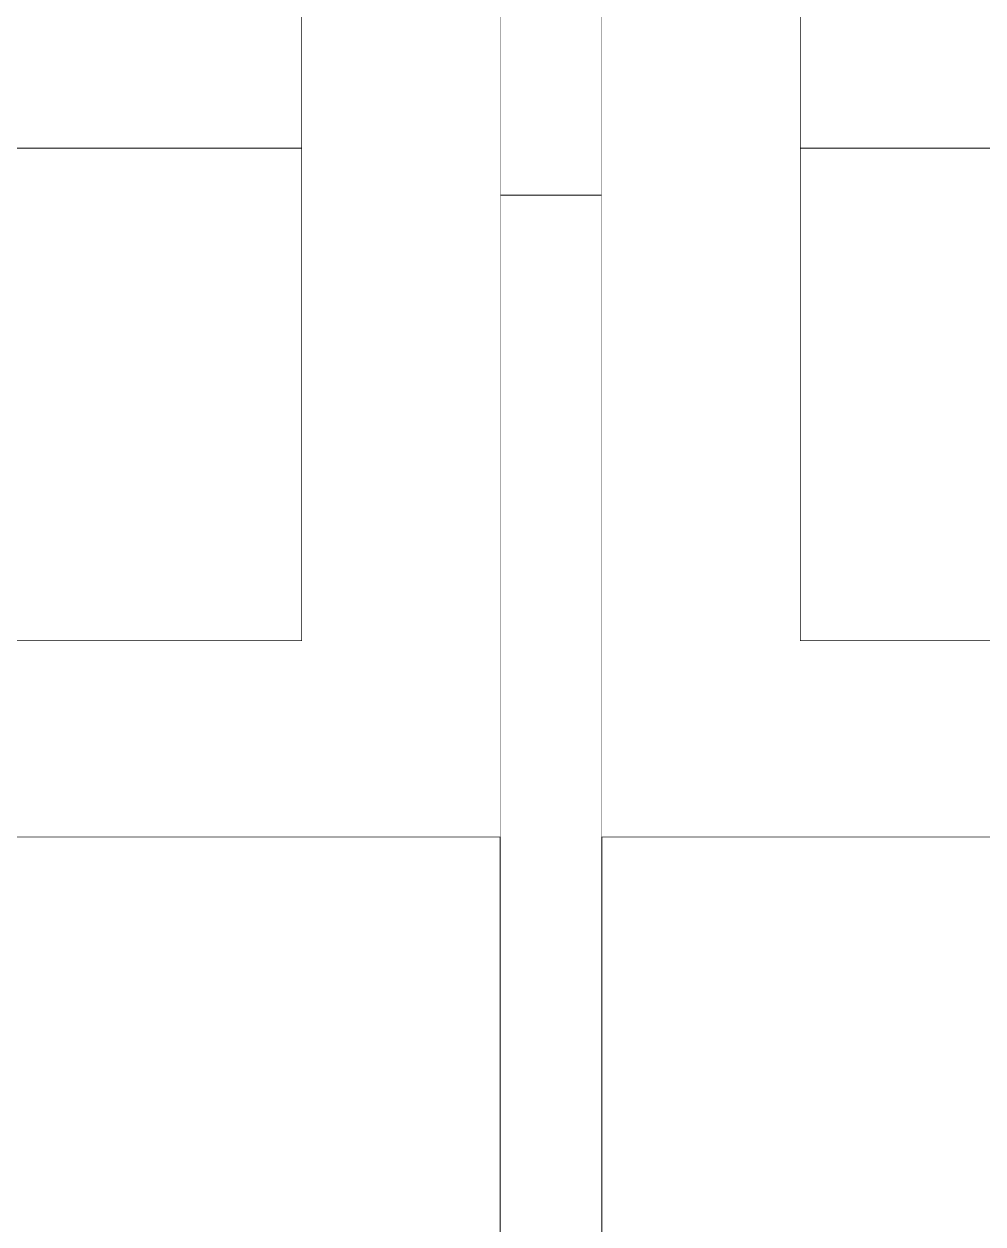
# Model space of a CAD drawing. Header units: millimetres. Extents: x -46169 to 237885, y -84465 to 18123.
# Drawn here: x 120437.9 to 120532.2, y -80753.2 to -80635.1 of the extents above; entities that cross this region are included whole.
import ezdxf

# ---------------------------------------------------------------- set-up
doc = ezdxf.new("R2010")
doc.units = ezdxf.units.MM
doc.header["$MEASUREMENT"] = 0
doc.linetypes.add('Wipeout_Contour', pattern=[1000, 0, -1000])
doc.layers.add('New_A-20-M_Floor_Slab', color=7, linetype='Continuous')
doc.layers.add('New_A-35-M_FFE_Fixed', color=7, linetype='Continuous')
doc.layers.add('New_A-20-M_Floor_Slab_Pen_No__87', color=8, linetype='Continuous', lineweight=20)
doc.layers.add('New_A-35-M_FFE_Fixed_Pen_No__1', color=7, linetype='Continuous', lineweight=13)

# ---------------------------------------------------------------- blocks, each defined once
blk = doc.blocks.new('Section Elem_4_2', base_point=(64459.15, -84332.61))
at = {"color": 254, "linetype": 'Wipeout_Contour', "lineweight": 0, "ltscale": 25429937.22512363}
blk.add_wipeout([(110238.31, -80783.86), (110303.02, -80783.86), (110303.02, -80952.86), (110238.31, -80952.86), (110238.31, -80953.11), (121390.86, -80953.11), (121390.86, -80952.86), (121326.16, -80952.86), (121326.16, -80783.86), (121390.86, -80783.86), (121390.86, -80715.11), (121319.73, -80715.11), (121319.73, -80952.36), (121284.73, -80952.36), (121284.73, -80942.36), (121309.73, -80942.36), (121309.73, -80715.11), (121044.73, -80715.11), (121044.73, -80952.36), (121009.73, -80952.36), (121009.73, -80942.36), (121034.73, -80942.36), (121034.73, -80715.11), (120494.73, -80715.11), (120494.73, -80942.36), (120520.23, -80942.36), (120520.23, -80952.36), (120459.23, -80952.36), (120459.23, -80942.36), (120484.73, -80942.36), (120484.73, -80715.11), (119944.73, -80715.11), (119944.73, -80942.36), (119969.73, -80942.36), (119969.73, -80952.36), (119909.73, -80952.36), (119909.73, -80942.36), (119934.73, -80942.36), (119934.73, -80715.11), (119394.73, -80715.11), (119394.73, -80942.36), (119420.23, -80942.36), (119420.23, -80952.36), (119359.23, -80952.36), (119359.23, -80942.36), (119384.73, -80942.36), (119384.73, -80715.11), (118844.73, -80715.11), (118844.73, -80942.36), (118869.73, -80942.36), (118869.73, -80952.36), (118809.73, -80952.36), (118809.73, -80942.36), (118834.73, -80942.36), (118834.73, -80715.11), (118294.73, -80715.11), (118294.73, -80942.36), (118320.23, -80942.36), (118320.23, -80952.36), (118259.23, -80952.36), (118259.23, -80942.36), (118284.73, -80942.36), (118284.73, -80715.11), (117744.73, -80715.11), (117744.73, -80942.36), (117769.73, -80942.36), (117769.73, -80952.36), (117709.73, -80952.36), (117709.73, -80942.36), (117734.73, -80942.36), (117734.73, -80715.11), (117194.73, -80715.11), (117194.73, -80942.36), (117220.23, -80942.36), (117220.23, -80952.36), (117159.73, -80952.36), (117159.73, -80942.36), (117184.73, -80942.36), (117184.73, -80715.11), (116644.73, -80715.11), (116644.73, -80942.36), (116670.23, -80942.36), (116670.23, -80952.36), (116609.23, -80952.36), (116609.23, -80942.36), (116634.73, -80942.36), (116634.73, -80715.11), (116094.73, -80715.11), (116094.73, -80942.36), (116119.73, -80942.36), (116119.73, -80952.36), (116059.73, -80952.36), (116059.73, -80942.36), (116084.73, -80942.36), (116084.73, -80715.11), (115544.73, -80715.11), (115544.73, -80942.36), (115570.23, -80942.36), (115570.23, -80952.36), (115509.23, -80952.36), (115509.23, -80942.36), (115534.73, -80942.36), (115534.73, -80715.11), (114994.73, -80715.11), (114994.73, -80942.36), (115019.73, -80942.36), (115019.73, -80952.36), (114959.73, -80952.36), (114959.73, -80942.36), (114984.73, -80942.36), (114984.73, -80715.11), (114444.73, -80715.11), (114444.73, -80942.36), (114470.23, -80942.36), (114470.23, -80952.36), (114409.23, -80952.36), (114409.23, -80942.36), (114434.73, -80942.36), (114434.73, -80715.11), (113894.73, -80715.11), (113894.73, -80942.36), (113919.73, -80942.36), (113919.73, -80952.36), (113859.73, -80952.36), (113859.73, -80942.36), (113884.73, -80942.36), (113884.73, -80715.11), (113344.73, -80715.11), (113344.73, -80942.36), (113370.23, -80942.36), (113370.23, -80952.36), (113309.73, -80952.36), (113309.73, -80942.36), (113334.73, -80942.36), (113334.73, -80715.11), (112794.73, -80715.11), (112794.73, -80942.36), (112820.23, -80942.36), (112820.23, -80952.36), (112759.73, -80952.36), (112759.73, -80942.36), (112784.73, -80942.36), (112784.73, -80715.11), (112244.73, -80715.11), (112244.73, -80942.36), (112270.23, -80942.36), (112270.23, -80952.36), (112209.73, -80952.36), (112209.73, -80942.36), (112234.73, -80942.36), (112234.73, -80715.11), (111694.73, -80715.11), (111694.73, -80942.36), (111720.23, -80942.36), (111720.23, -80952.36), (111659.73, -80952.36), (111659.73, -80942.36), (111684.73, -80942.36), (111684.73, -80715.11), (111144.73, -80715.11), (111144.73, -80942.36), (111170.23, -80942.36), (111170.23, -80952.36), (111109.23, -80952.36), (111109.23, -80942.36), (111134.73, -80942.36), (111134.73, -80715.11), (110594.73, -80715.11), (110594.73, -80942.36), (110619.73, -80942.36), (110619.73, -80952.36), (110584.73, -80952.36), (110584.73, -80715.11), (110319.73, -80715.11), (110319.73, -80942.36), (110344.73, -80942.36), (110344.73, -80952.36), (110309.73, -80952.36), (110309.73, -80715.11), (110238.31, -80715.11)], dxfattribs=at).dxf.layer = 'New_A-20-M_Floor_Slab'
at = {"layer": 'New_A-20-M_Floor_Slab_Pen_No__87', "linetype": 'Continuous'}
for p, q in [((119944.73, -80715.11), (120484.73, -80715.11)), ((120494.73, -80715.11), (121034.73, -80715.11))]:
    blk.add_line(p, q, dxfattribs=at)
blk = doc.blocks.new('Section Elem_22_2', base_point=(64459.15, -84332.61))
at = {"color": 254, "linetype": 'Wipeout_Contour', "lineweight": 0, "ltscale": 579926.670895}
blk.add_wipeout([(120514.23, -80503.33), (120514.23, -80647.33), (120544.23, -80647.33), (120544.23, -80503.33)], dxfattribs=at).dxf.layer = 'New_A-35-M_FFE_Fixed'
at = {"color": 254, "linetype": 'Wipeout_Contour', "lineweight": 0, "ltscale": 871358.505115}
blk.add_wipeout([(121015.23, -80647.33), (120985.23, -80647.33), (120544.23, -80647.33), (120514.23, -80647.33), (120514.23, -80695.83), (121015.23, -80695.83)], dxfattribs=at).dxf.layer = 'New_A-35-M_FFE_Fixed'
at = {"layer": 'New_A-35-M_FFE_Fixed_Pen_No__1', "linetype": 'Continuous'}
for p, q in [((120514.23, -80647.33), (120514.23, -80503.33)), ((120544.23, -80647.33), (120514.23, -80647.33)), ((120514.23, -80695.83), (120514.23, -80647.33)), ((120514.23, -80695.83), (121015.23, -80695.83))]:
    blk.add_line(p, q, dxfattribs=at)
blk = doc.blocks.new('Section Elem_23_2', base_point=(64459.15, -84332.61))
at = {"color": 254, "linetype": 'Wipeout_Contour', "lineweight": 0, "ltscale": 579663.993917}
blk.add_wipeout([(120465.23, -80503.33), (120435.23, -80503.33), (120435.23, -80647.33), (120465.23, -80647.33)], dxfattribs=at).dxf.layer = 'New_A-35-M_FFE_Fixed'
at = {"color": 254, "linetype": 'Wipeout_Contour', "lineweight": 0, "ltscale": 579946.633717}
blk.add_wipeout([(120494.73, -80646.23), (120494.73, -80640.54), (120484.73, -80640.54), (120484.73, -80646.23)], dxfattribs=at).dxf.layer = 'New_A-35-M_FFE_Fixed'
at = {"color": 254, "linetype": 'Wipeout_Contour', "lineweight": 0, "ltscale": 579934.279475}
blk.add_wipeout([(120494.73, -80640.54), (120494.73, -80635.12), (120484.73, -80635.12), (120484.73, -80640.54)], dxfattribs=at).dxf.layer = 'New_A-35-M_FFE_Fixed'
at = {"color": 254, "linetype": 'Wipeout_Contour', "lineweight": 0, "ltscale": 579959.351648}
blk.add_wipeout([(120494.73, -80651.97), (120494.73, -80646.23), (120484.73, -80646.23), (120484.73, -80651.97)], dxfattribs=at).dxf.layer = 'New_A-35-M_FFE_Fixed'
at = {"color": 254, "linetype": 'Wipeout_Contour', "lineweight": 0, "ltscale": 868616.287943}
blk.add_wipeout([(119964.23, -80647.33), (119964.23, -80695.83), (120465.23, -80695.83), (120465.23, -80647.33), (120435.23, -80647.33), (119994.23, -80647.33)], dxfattribs=at).dxf.layer = 'New_A-35-M_FFE_Fixed'
at = {"layer": 'New_A-35-M_FFE_Fixed_Pen_No__1', "linetype": 'Continuous'}
for p, q in [((120465.23, -80647.33), (120465.23, -80503.33)), ((120484.73, -80646.23), (120484.73, -80640.54)), ((120494.73, -80646.23), (120494.73, -80640.54)), ((120435.23, -80647.33), (120465.23, -80647.33)), ((120465.23, -80695.83), (120465.23, -80647.33)), ((120465.23, -80695.83), (119964.23, -80695.83))]:
    blk.add_line(p, q, dxfattribs=at)
at = {"color": 254, "linetype": 'Wipeout_Contour', "lineweight": 0, "ltscale": 579922.742806}
blk.add_wipeout([(120494.73, -80635.12), (120494.73, -80630.17), (120484.73, -80630.17), (120484.73, -80635.12)], dxfattribs=at).dxf.layer = 'New_A-35-M_FFE_Fixed'
at = {"color": 254, "linetype": 'Wipeout_Contour', "lineweight": 0, "ltscale": 580224.859994}
blk.add_wipeout([(120484.73, -80651.97), (120484.73, -80884.65), (120494.73, -80884.65), (120494.73, -80651.97)], dxfattribs=at).dxf.layer = 'New_A-35-M_FFE_Fixed'
at = {"layer": 'New_A-35-M_FFE_Fixed_Pen_No__1', "linetype": 'Continuous'}
for p, q in [((120484.73, -80635.12), (120484.73, -80630.17)), ((120494.73, -80635.12), (120494.73, -80630.17)), ((120484.73, -80640.54), (120484.73, -80635.12)), ((120494.73, -80640.54), (120494.73, -80635.12)), ((120484.73, -80651.97), (120484.73, -80646.23)), ((120494.73, -80651.97), (120494.73, -80646.23)), ((120494.73, -80651.97), (120484.73, -80651.97)), ((120484.73, -80884.65), (120484.73, -80651.97)), ((120494.73, -80884.65), (120494.73, -80651.97))]:
    blk.add_line(p, q, dxfattribs=at)
blk = doc.blocks.new('Section Elem_59_2', base_point=(64459.15, -84332.61))
at = {"color": 254, "linetype": 'Wipeout_Contour', "lineweight": 0, "ltscale": 1158141.377525451}
blk.add_wipeout([(119944.73, -80615.11), (119944.73, -80715.11), (120484.73, -80715.11), (120484.73, -80615.11), (120465.23, -80615.11), (120465.23, -80695.83), (119964.23, -80695.83), (119964.23, -80615.11)], dxfattribs=at).dxf.layer = 'New_A-20-M_Floor_Slab'
at = {"color": 254, "linetype": 'Wipeout_Contour', "lineweight": 0, "ltscale": 1161797.710122322}
blk.add_wipeout([(120494.73, -80715.11), (121034.73, -80715.11), (121034.73, -80615.11), (121015.23, -80615.11), (121015.23, -80695.83), (120514.23, -80695.83), (120514.23, -80615.11), (120494.73, -80615.11)], dxfattribs=at).dxf.layer = 'New_A-20-M_Floor_Slab'

msp = doc.modelspace()

# ---------------------------------------------------------------- block references
at = {"layer": 'New_A-20-M_Floor_Slab'}
msp.add_blockref('Section Elem_4_2', (64459.15, -84332.61), dxfattribs=at)

# ---------------------------------------------------------------- next in the draw order: block references
at = {"layer": 'New_A-35-M_FFE_Fixed'}
msp.add_blockref('Section Elem_22_2', (64459.15, -84332.61), dxfattribs=at)

# ---------------------------------------------------------------- next in the draw order: block references
msp.add_blockref('Section Elem_23_2', (64459.15, -84332.61), dxfattribs=at)

# ---------------------------------------------------------------- next in the draw order: block references
at = {"layer": 'New_A-20-M_Floor_Slab'}
msp.add_blockref('Section Elem_59_2', (64459.15, -84332.61), dxfattribs=at)

doc.saveas('drawing.dxf')
